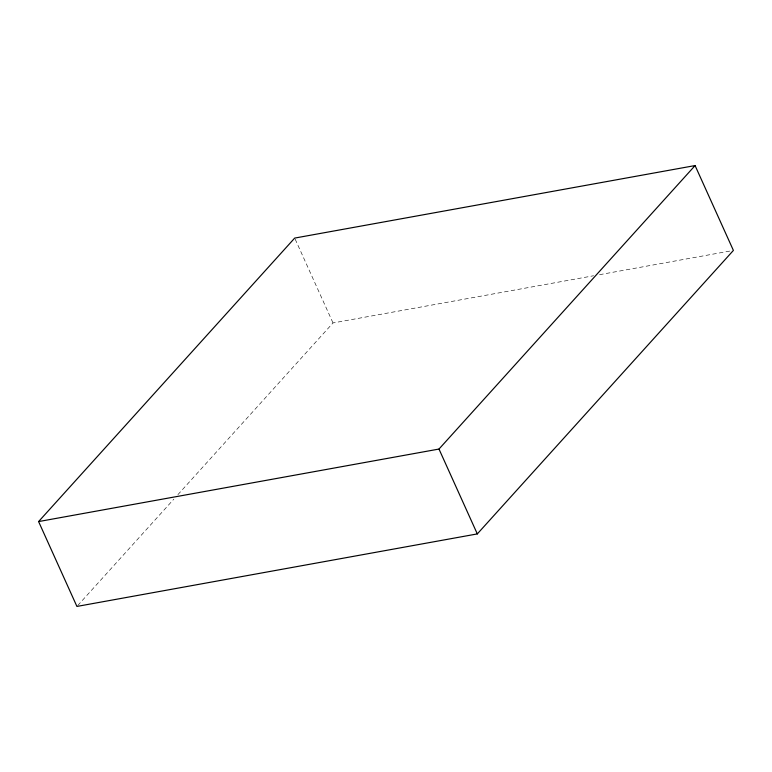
<?xml version="1.0" encoding="UTF-8"?>
<svg xmlns="http://www.w3.org/2000/svg" width="772" height="772" viewBox="0 0 772 772"><rect width="100%" height="100%" fill="white"/><g stroke="black" fill="none" stroke-linecap="round" stroke-linejoin="round"><path stroke-width="0.58" stroke-dasharray="3.86 2.9" d="M77.721 605.538L173.864 499.117M177.898 494.649L333.012 322.947L593.62 275.749M599.545 274.678L729.849 251.074M295.184 239.175L333.012 322.947"/><path stroke-width="1.16" d="M38.6 521.573L294.692 238.085L695.08 165.565L733.4 250.427L477.308 533.915L76.92 606.435L38.6 521.573L438.988 449.053L695.08 165.565M438.988 449.053L477.308 533.915"/></g></svg>
